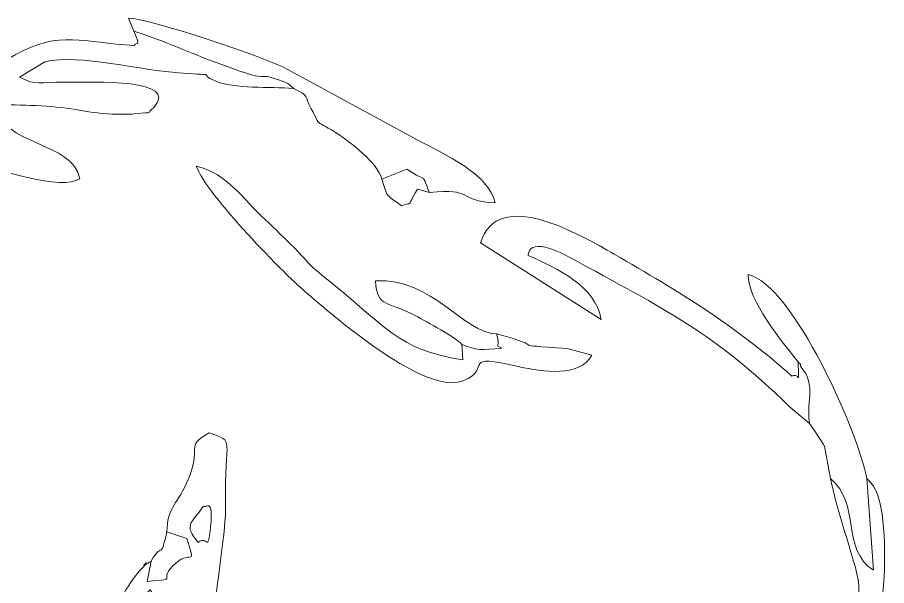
# Model space of a CAD drawing. Header units: millimetres. Extents: x -354 to 179, y -174 to 113.
# Drawn here: x -294.89 to -274.57, y 33.38 to 46.66 of the extents above; entities that cross this region are included whole.
import ezdxf

# ---------------------------------------------------------------- set-up
doc = ezdxf.new("R2010")
doc.units = ezdxf.units.MM
doc.linetypes.add('K5LT32769', pattern=[0])
doc.layers.add('layer 1', color=7, linetype='Continuous')

msp = doc.modelspace()

# ---------------------------------------------------------------- linework, layer by layer
at = {"layer": 'layer 1', "color": 7, "linetype": 'K5LT32769', "lineweight": 18}
for points, knots in [([(-292.168, 46.331), (-291.7, 46.202), (-290.826, 45.823), (-290.396, 45.658), (-288.753, 45.03), (-289.376, 45.416), (-288.788, 45.196), (-288.505, 45.091), (-288.605, 45.145), (-288.429, 44.996), (-288.039, 44.813), (-288.199, 44.837), (-288.022, 44.523), (-287.747, 44.034), (-287.994, 44.314), (-287.454, 43.969), (-287.049, 43.711), (-286.483, 43.261), (-286.365, 42.88), (-286.365, 42.88), (-285.784, 43.114), (-285.784, 43.114), (-285.264, 42.753), (-285.467, 43.082), (-285.257, 42.566), (-284.206, 42.679), (-284.647, 42.377), (-283.721, 42.32), (-283.867, 43.003), (-284.905, 43.462), (-285.53, 43.789), (-285.53, 43.789), (-288.595, 45.458), (-288.595, 45.458), (-289, 45.681), (-291.85, 46.656), (-292.289, 46.634), (-292.289, 46.634), (-292.168, 46.331), (-292.168, 46.331)], [0, 0, 0, 0, 0.071429, 0.071429, 0.071429, 0.142857, 0.142857, 0.142857, 0.214286, 0.214286, 0.214286, 0.285714, 0.285714, 0.285714, 0.357143, 0.357143, 0.357143, 0.428571, 0.428571, 0.428571, 0.5, 0.5, 0.5, 0.571429, 0.571429, 0.571429, 0.642857, 0.642857, 0.642857, 0.714286, 0.714286, 0.714286, 0.785714, 0.785714, 0.785714, 0.857143, 0.857143, 0.857143, 1, 1, 1, 1]), ([(-292.168, 46.331), (-291.994, 45.919), (-292.099, 46.111), (-292.161, 45.997), (-293.356, 46.065), (-293.885, 46.369), (-294.944, 45.781), (-296.659, 44.828), (-295.804, 44.49), (-295.572, 43.802), (-296.358, 43.863), (-298.065, 44.104), (-298.495, 43.638), (-298.184, 43.499), (-297.585, 43.579), (-297.159, 43.552), (-297.159, 43.552), (-296.633, 43.519), (-296.358, 43.412), (-295.922, 43.277), (-295.371, 43.106), (-293.85, 42.594), (-293.428, 42.888), (-293.593, 43.761), (-295.256, 43.654), (-295.416, 44.606), (-294.802, 44.622), (-294.105, 44.598), (-293.519, 44.501), (-293.236, 44.454), (-293.028, 44.41), (-292.663, 44.398), (-292.663, 44.398), (-292.533, 44.393), (-292.28, 44.387), (-292.157, 44.402), (-291.637, 44.463), (-291.925, 44.373), (-291.694, 44.557), (-291.097, 45.231), (-293.071, 45.135), (-293.789, 45.146), (-293.789, 45.146), (-294.36, 45.154), (-294.446, 45.046), (-294.838, 45.263), (-294.838, 45.263), (-294.252, 45.617), (-294.252, 45.617), (-293.422, 45.817), (-292.063, 45.406), (-290.907, 45.344), (-290.907, 45.344), (-290.169, 45.305), (-290.693, 45.345), (-290.268, 45.171), (-289.806, 44.982), (-289.011, 45.038), (-288.429, 44.996), (-288.429, 44.996), (-288.605, 45.145), (-288.505, 45.091), (-288.788, 45.196), (-289.376, 45.416), (-288.753, 45.03), (-290.396, 45.658), (-290.826, 45.823), (-291.7, 46.202), (-292.168, 46.331)], [0, 0, 0, 0, 0.045455, 0.045455, 0.045455, 0.090909, 0.090909, 0.090909, 0.136364, 0.136364, 0.136364, 0.181818, 0.181818, 0.181818, 0.227273, 0.227273, 0.227273, 0.227273, 0.272727, 0.272727, 0.272727, 0.318182, 0.318182, 0.318182, 0.363636, 0.363636, 0.363636, 0.409091, 0.409091, 0.409091, 0.454545, 0.454545, 0.454545, 0.454545, 0.5, 0.5, 0.5, 0.545455, 0.545455, 0.545455, 0.590909, 0.590909, 0.590909, 0.590909, 0.636364, 0.636364, 0.636364, 0.681818, 0.681818, 0.681818, 0.727273, 0.727273, 0.727273, 0.727273, 0.772727, 0.772727, 0.772727, 0.818182, 0.818182, 0.818182, 0.818182, 0.863636, 0.863636, 0.863636, 0.909091, 0.909091, 0.909091, 1, 1, 1, 1]), ([(-283.686, 39.261), (-283.571, 38.926), (-283.774, 39.022), (-283.559, 38.931), (-284.057, 38.88), (-284.133, 38.865), (-284.499, 39.017), (-284.499, 39.017), (-284.478, 38.653), (-284.478, 38.653), (-286.042, 38.913), (-286.2, 39.393), (-287.783, 40.645), (-288.097, 40.893), (-288.117, 40.981), (-288.405, 41.261), (-288.676, 41.525), (-288.824, 41.682), (-289.107, 41.941), (-289.623, 42.41), (-289.961, 42.998), (-290.707, 43.181), (-290.463, 42.501), (-288.648, 40.649), (-288.032, 40.134), (-287.408, 39.614), (-285.346, 37.817), (-284.466, 38.166), (-283.751, 38.45), (-284.588, 38.827), (-283.146, 38.494), (-282.628, 38.374), (-281.736, 38.243), (-281.459, 38.761), (-281.459, 38.761), (-282.032, 38.918), (-282.032, 38.918), (-283.556, 39.033), (-282.357, 38.913), (-283.686, 39.261)], [0, 0, 0, 0, 0.071429, 0.071429, 0.071429, 0.142857, 0.142857, 0.142857, 0.214286, 0.214286, 0.214286, 0.285714, 0.285714, 0.285714, 0.357143, 0.357143, 0.357143, 0.428571, 0.428571, 0.428571, 0.5, 0.5, 0.5, 0.571429, 0.571429, 0.571429, 0.642857, 0.642857, 0.642857, 0.714286, 0.714286, 0.714286, 0.785714, 0.785714, 0.785714, 0.857143, 0.857143, 0.857143, 1, 1, 1, 1]), ([(-286.365, 42.88), (-286.242, 42.403), (-286.22, 42.492), (-285.909, 42.255), (-285.614, 42.369), (-285.818, 42.172), (-285.534, 42.646), (-285.534, 42.646), (-285.257, 42.566), (-285.257, 42.566), (-285.467, 43.082), (-285.264, 42.753), (-285.784, 43.114), (-285.784, 43.114), (-286.365, 42.88), (-286.365, 42.88)], [0, 0, 0, 0, 0.166667, 0.166667, 0.166667, 0.333333, 0.333333, 0.333333, 0.5, 0.5, 0.5, 0.666667, 0.666667, 0.666667, 1, 1, 1, 1]), ([(-276.636, 38.611), (-276.619, 37.969), (-276.593, 38.388), (-276.781, 38.271), (-278.068, 39.439), (-279.421, 40.251), (-280.937, 41.125), (-281.742, 41.59), (-283.667, 42.705), (-284.058, 41.387), (-284.058, 41.387), (-281.237, 39.597), (-281.237, 39.597), (-281.37, 40.378), (-282.253, 40.778), (-282.945, 41.097), (-282.943, 41.099), (-282.973, 41.594), (-281.988, 41.057), (-279.705, 39.811), (-278.597, 39.278), (-276.854, 37.577), (-276.854, 37.577), (-276.372, 37.17), (-276.372, 37.17), (-276.412, 37.6), (-276.339, 37.761), (-276.363, 38.004), (-276.402, 38.395), (-276.616, 38.497), (-276.576, 38.52), (-276.548, 38.536), (-276.617, 38.58), (-276.636, 38.611)], [0, 0, 0, 0, 0.083333, 0.083333, 0.083333, 0.166667, 0.166667, 0.166667, 0.25, 0.25, 0.25, 0.333333, 0.333333, 0.333333, 0.416667, 0.416667, 0.416667, 0.5, 0.5, 0.5, 0.583333, 0.583333, 0.583333, 0.666667, 0.666667, 0.666667, 0.75, 0.75, 0.75, 0.833333, 0.833333, 0.833333, 1, 1, 1, 1]), ([(-283.686, 39.261), (-284.491, 39.298), (-285.156, 40.56), (-286.518, 40.504), (-286.474, 39.844), (-286.203, 40.026), (-285.589, 39.693), (-285.294, 39.533), (-284.649, 39.182), (-284.499, 39.017), (-284.133, 38.865), (-284.057, 38.88), (-283.559, 38.931), (-283.774, 39.022), (-283.571, 38.926), (-283.686, 39.261)], [0, 0, 0, 0, 0.166667, 0.166667, 0.166667, 0.333333, 0.333333, 0.333333, 0.5, 0.5, 0.5, 0.666667, 0.666667, 0.666667, 1, 1, 1, 1]), ([(-275.026, 35.885), (-275.245, 36.981), (-276.74, 40.403), (-277.801, 40.648), (-277.829, 40.079), (-277.002, 39.06), (-276.636, 38.611), (-276.617, 38.58), (-276.548, 38.536), (-276.576, 38.52), (-276.616, 38.497), (-276.402, 38.395), (-276.363, 38.004), (-276.339, 37.761), (-276.412, 37.6), (-276.372, 37.17), (-276.206, 36.944), (-276.001, 36.622), (-276.019, 36.635), (-276.019, 36.635), (-275.876, 35.885), (-275.876, 35.885), (-275.172, 35.303), (-275.629, 34.218), (-274.876, 33.743), (-274.876, 33.743), (-275.026, 35.885), (-275.026, 35.885)], [0, 0, 0, 0, 0.1, 0.1, 0.1, 0.2, 0.2, 0.2, 0.3, 0.3, 0.3, 0.4, 0.4, 0.4, 0.5, 0.5, 0.5, 0.6, 0.6, 0.6, 0.7, 0.7, 0.7, 0.8, 0.8, 0.8, 1, 1, 1, 1]), ([(-291.396, 34.634), (-291.396, 34.634), (-290.927, 34.479), (-290.927, 34.479), (-290.717, 33.799), (-290.829, 34.214), (-291.179, 33.913), (-291.688, 33.476), (-291.024, 33.549), (-291.852, 33.479), (-291.852, 33.479), (-291.765, 33.956), (-291.765, 33.956), (-292.202, 33.638), (-291.615, 34.166), (-292.013, 33.747), (-292.087, 33.67), (-292.16, 33.575), (-292.244, 33.448), (-292.414, 33.19), (-292.461, 33.088), (-292.6, 32.884), (-292.553, 32.027), (-292.626, 32.639), (-292.411, 32.425), (-292.411, 32.425), (-292.128, 32.856), (-292.128, 32.856), (-291.956, 33.12), (-292.052, 33.02), (-291.786, 33.282), (-291.72, 33.168), (-291.727, 33.268), (-291.696, 33.011), (-291.696, 33.011), (-291.648, 32.615), (-291.819, 32.251), (-291.832, 31.761), (-291.832, 31.761), (-291.847, 31.222), (-291.736, 30.518), (-291.785, 30.02), (-291.785, 30.02), (-291.504, 30.14), (-291.517, 30.151), (-291.154, 30.154), (-291.154, 30.154), (-291.154, 30.154), (-291.158, 29.509), (-291.158, 29.509), (-290.592, 29.562), (-290.5, 29.522), (-290.207, 29.802), (-290.084, 29.999), (-290.397, 29.854), (-289.94, 30.041), (-289.964, 30.078), (-289.965, 30.122), (-290.024, 30.142), (-290.875, 30.425), (-289.997, 34.16), (-290.022, 35.26), (-290.022, 35.26), (-290.059, 36.894), (-289.769, 36.717), (-290.41, 36.95), (-291.015, 36.602), (-290.525, 36.667), (-290.936, 35.774), (-291.19, 35.222), (-291.382, 35.202), (-291.396, 34.634)], [0, 0, 0, 0, 0.043478, 0.043478, 0.043478, 0.086957, 0.086957, 0.086957, 0.130435, 0.130435, 0.130435, 0.173913, 0.173913, 0.173913, 0.217391, 0.217391, 0.217391, 0.26087, 0.26087, 0.26087, 0.304348, 0.304348, 0.304348, 0.347826, 0.347826, 0.347826, 0.391304, 0.391304, 0.391304, 0.434783, 0.434783, 0.434783, 0.478261, 0.478261, 0.478261, 0.478261, 0.521739, 0.521739, 0.521739, 0.521739, 0.565217, 0.565217, 0.565217, 0.565217, 0.608696, 0.608696, 0.608696, 0.608696, 0.652174, 0.652174, 0.652174, 0.695652, 0.695652, 0.695652, 0.73913, 0.73913, 0.73913, 0.782609, 0.782609, 0.782609, 0.826087, 0.826087, 0.826087, 0.826087, 0.869565, 0.869565, 0.869565, 0.913043, 0.913043, 0.913043, 1, 1, 1, 1]), ([(-275.026, 35.885), (-275.026, 35.885), (-274.876, 33.743), (-274.876, 33.743), (-275.629, 34.218), (-275.172, 35.303), (-275.876, 35.885), (-275.708, 35.068), (-275.463, 34.435), (-275.258, 33.66), (-275.064, 32.929), (-275.62, 32.113), (-275.28, 31.292), (-274.783, 31.357), (-274.711, 32.57), (-274.64, 33.381), (-274.596, 33.886), (-274.565, 35.233), (-274.872, 35.701), (-274.892, 35.731), (-274.928, 35.768), (-274.946, 35.792), (-274.964, 35.818), (-274.998, 35.854), (-275.026, 35.885)], [0, 0, 0, 0, 0.111111, 0.111111, 0.111111, 0.222222, 0.222222, 0.222222, 0.333333, 0.333333, 0.333333, 0.444444, 0.444444, 0.444444, 0.555556, 0.555556, 0.555556, 0.666667, 0.666667, 0.666667, 0.777778, 0.777778, 0.777778, 1, 1, 1, 1]), ([(-290.535, 35.238), (-290.833, 34.824), (-291.012, 34.801), (-290.66, 34.385), (-290.436, 34.589), (-290.443, 34.095), (-290.374, 34.761), (-290.3, 35.477), (-290.498, 35.168), (-290.535, 35.238)], [0, 0, 0, 0, 0.25, 0.25, 0.25, 0.5, 0.5, 0.5, 1, 1, 1, 1]), ([(-290.66, 34.385), (-291.012, 34.801), (-290.833, 34.824), (-290.535, 35.238), (-290.498, 35.168), (-290.3, 35.477), (-290.374, 34.761), (-290.443, 34.095), (-290.436, 34.589), (-290.66, 34.385)], [0, 0, 0, 0, 0.25, 0.25, 0.25, 0.5, 0.5, 0.5, 1, 1, 1, 1]), ([(-291.396, 34.634), (-291.551, 33.962), (-291.471, 34.43), (-291.765, 33.956), (-291.765, 33.956), (-291.852, 33.479), (-291.852, 33.479), (-291.024, 33.549), (-291.688, 33.476), (-291.179, 33.913), (-290.829, 34.214), (-290.717, 33.799), (-290.927, 34.479), (-290.927, 34.479), (-291.396, 34.634), (-291.396, 34.634)], [0, 0, 0, 0, 0.166667, 0.166667, 0.166667, 0.333333, 0.333333, 0.333333, 0.5, 0.5, 0.5, 0.666667, 0.666667, 0.666667, 1, 1, 1, 1])]:
    msp.add_open_spline(points, degree=3, knots=knots, dxfattribs=at)

doc.saveas('drawing.dxf')
